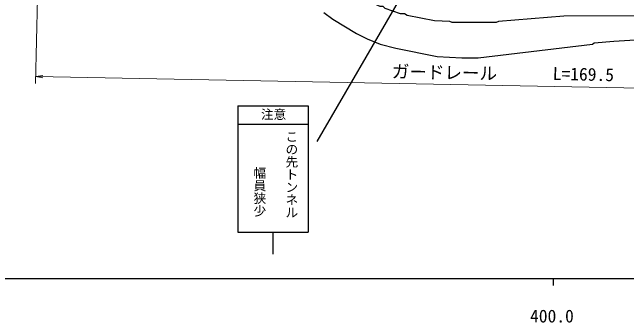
# Model space of a CAD drawing. Units: millimetres, scale not verified. Extents: x 40000 to 680000, y 20000 to 380000.
# Drawn here: x 390945 to 478499, y 198715 to 242918 of the extents above; entities that cross this region are included whole.
import ezdxf
from ezdxf.enums import TextEntityAlignment as Align

# ---------------------------------------------------------------- set-up
doc = ezdxf.new("R2010")
doc.units = ezdxf.units.MM
doc.header["$LTSCALE"] = 1000
for name, color, linetype, lineweight in [('M-BGD', 7, 'Continuous', 25), ('M-STR-HTXT', 7, 'Continuous', 13), ('M-STR-STRC', 7, 'Continuous', 25), ('M-TTL-BAND', 7, 'Continuous', 25)]:
    doc.layers.add(name, color=color, linetype=linetype, lineweight=lineweight)
doc.styles.add('@ＭＳ ゴシック', font='')
doc.styles.add('ＭＳ ゴシック', font='')
doc.styles.get('@ＭＳ ゴシック').set_extended_font_data('@MS Gothic')
doc.styles.get('ＭＳ ゴシック').set_extended_font_data('MS Gothic')

msp = doc.modelspace()

# ---------------------------------------------------------------- linework, layer by layer
at = {"layer": 'M-BGD'}
for points in [[(494099, 242627), (492744, 242457), (469545, 242373), (460232, 241611), (459893, 241441), (453628, 241441), (453289, 241611), (451088, 241695), (447193, 242457), (446855, 242711), (446262, 242711), (444061, 243473), (443807, 243727), (443383, 243727), (442621, 244066), (442537, 244235), (442198, 244235), (442113, 244405), (440081, 245251), (439912, 245505), (435679, 248130), (432377, 250077), (430244, 250979)], [(435340, 242881), (436610, 241949), (439997, 239917), (441521, 239155), (443383, 238393), (445585, 237801), (451511, 236615), (454983, 236446), (457353, 236446), (473609, 238393), (473863, 238563), (476657, 238817), (485039, 239325), (494183, 239494)]]:
    msp.add_lwpolyline(points, dxfattribs=at)
at = {"layer": 'M-STR-HTXT'}
for p, q in [((394894, 262331), (394275, 232772)), ((394296, 233772), (395299, 233919)), ((394296, 233772), (564284, 230489)), ((394296, 233772), (395293, 233586))]:
    msp.add_line(p, q, dxfattribs=at)
at = {"layer": 'M-STR-STRC'}
for p, q in [((450421, 252165), (434319, 224511)), ((423090, 229608), (423090, 211608)), ((423090, 229608), (433090, 229608)), ((433090, 229608), (433090, 211608)), ((423090, 226983), (433090, 226983)), ((423090, 211608), (433090, 211608)), ((428090, 211608), (428090, 208466))]:
    msp.add_line(p, q, dxfattribs=at)
at = {"layer": 'M-TTL-BAND'}
for p, q in [((40000, 205000), (579000, 205000)), ((468000, 205000), (468000, 204000))]:
    msp.add_line(p, q, dxfattribs=at)

# ---------------------------------------------------------------- texts
at = {"layer": 'M-STR-HTXT', "style": 'ＭＳ ゴシック'}
for s, p in [('ガードレール', (452500, 232891)), ('L=169.5', (472294, 232639))]:
    msp.add_text(s, height=1833, rotation=358.8, dxfattribs=at).set_placement(p, align=Align.BOTTOM_CENTER)
at = {"layer": 'M-STR-STRC', "style": 'ＭＳ ゴシック'}
msp.add_text('注意', height=1320, dxfattribs=at).set_placement((428177, 227322), align=Align.BOTTOM_CENTER)
at = {"layer": 'M-STR-STRC', "style": '@ＭＳ ゴシック'}
for s, p in [('この先トンネル', (429706, 219827)), ('幅員狭少', (425147, 217346))]:
    msp.add_text(s, height=1320, rotation=270, dxfattribs=at).set_placement(p, align=Align.BOTTOM_CENTER)
at = {"layer": 'M-TTL-BAND', "style": 'ＭＳ ゴシック'}
msp.add_text('400.0', height=1833, dxfattribs=at).set_placement((467844, 198195), align=Align.BOTTOM_CENTER)

doc.saveas('drawing.dxf')
